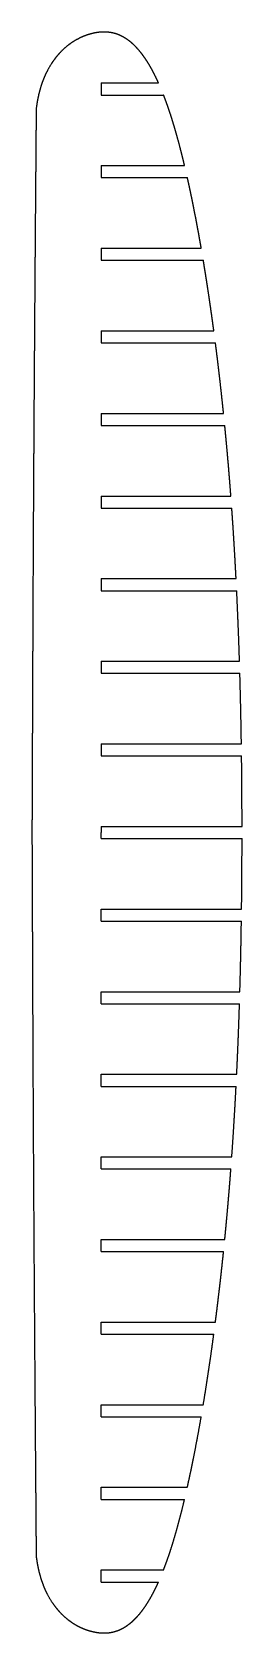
# Model space of a CAD drawing. Header units: metres. Extents: x 5 to 72, y -252 to 252.
import ezdxf

# ---------------------------------------------------------------- set-up
doc = ezdxf.new("R2010")
doc.units = ezdxf.units.M

msp = doc.modelspace()

# ---------------------------------------------------------------- linework, layer by layer
for p, q in [((27.22, 235.9, 1341), (45.3, 235.9, 1341)), ((27.22, 232.1, 1341), (46.89, 232.1, 1341)), ((27.22, 209.9, 1341), (53.5, 209.9, 1341)), ((27.22, 206.1, 1341), (54.38, 206.1, 1341)), ((27.22, 183.9, 1341), (58.75, 183.9, 1341)), ((27.22, 180.1, 1341), (59.4, 180.1, 1341)), ((27.22, 157.9, 1341), (62.72, 157.9, 1341)), ((27.22, 154.1, 1341), (63.22, 154.1, 1341)), ((27.22, 131.9, 1341), (65.79, 131.9, 1341)), ((27.22, 128.1, 1341), (66.18, 128.1, 1341)), ((27.22, 105.9, 1341), (68.1, 105.9, 1341)), ((27.22, 102.1, 1341), (68.38, 102.1, 1341)), ((27.22, 79.9, 1341), (69.74, 79.9, 1341)), ((27.22, 76.1, 1341), (69.93, 76.1, 1341)), ((27.22, 53.9, 1341), (70.82, 53.9, 1341)), ((27.22, 50.1, 1341), (70.93, 50.1, 1341)), ((27.22, 27.9, 1341), (71.41, 27.9, 1341)), ((27.22, 24.1, 1341), (71.47, 24.1, 1341)), ((27.22, 1.9, 1341), (71.61, 1.9, 1341)), ((27.22, -1.9, 1341), (71.61, -1.9, 1341)), ((27.22, -24.1, 1341), (71.47, -24.1, 1341)), ((27.22, -27.9, 1341), (71.41, -27.9, 1341)), ((27.22, -50.1, 1341), (70.93, -50.1, 1341)), ((27.22, -53.9, 1341), (70.82, -53.9, 1341)), ((27.22, -76.1, 1341), (69.94, -76.1, 1341)), ((27.22, -79.9, 1341), (69.74, -79.9, 1341)), ((27.22, -102.1, 1341), (68.38, -102.1, 1341)), ((27.22, -105.9, 1341), (68.1, -105.9, 1341)), ((27.22, -128.1, 1341), (66.17, -128.1, 1341)), ((27.22, -131.9, 1341), (65.79, -131.9, 1341)), ((27.22, -154.1, 1341), (63.21, -154.1, 1341)), ((27.22, -157.9, 1341), (62.71, -157.9, 1341)), ((27.22, -180.1, 1341), (59.39, -180.1, 1341)), ((27.22, -183.9, 1341), (58.74, -183.9, 1341)), ((27.22, -206.1, 1341), (54.36, -206.1, 1341)), ((27.22, -209.9, 1341), (53.48, -209.9, 1341)), ((27.22, -232.1, 1341), (46.87, -232.1, 1341)), ((27.22, -235.9, 1341), (45.27, -235.9, 1341))]:
    msp.add_line(p, q)
for points, knots in [([(45.3, 235.9, 1341), (44.96, 236.64, 1341), (44.62, 237.37, 1341), (44.27, 238.1, 1341), (43.91, 238.82, 1341), (43.54, 239.53, 1341), (43.15, 240.24, 1341), (42.75, 240.94, 1341), (41.96, 242.27, 1341), (41.57, 242.89, 1341), (41.16, 243.51, 1341), (40.74, 244.11, 1341), (40.31, 244.71, 1341), (39.86, 245.29, 1341), (39.4, 245.86, 1341), (38.41, 246.99, 1341), (37.89, 247.54, 1341), (37.34, 248.08, 1341), (36.78, 248.59, 1341), (36.19, 249.07, 1341), (35.57, 249.52, 1341), (34.93, 249.93, 1341), (33.88, 250.53, 1341), (33.48, 250.73, 1341), (33.08, 250.92, 1341), (32.67, 251.09, 1341), (32.25, 251.25, 1341), (31.82, 251.39, 1341), (31.39, 251.51, 1341), (30.45, 251.73, 1341), (29.94, 251.82, 1341), (29.43, 251.89, 1341), (28.92, 251.94, 1341), (28.4, 251.96, 1341), (27.88, 251.95, 1341), (27.37, 251.93, 1341), (26.68, 251.87, 1341), (26.51, 251.85, 1341), (26.34, 251.83, 1341), (26.17, 251.81, 1341), (26, 251.79, 1341), (25.83, 251.76, 1341), (25.66, 251.73, 1341), (25.34, 251.68, 1341), (25.2, 251.65, 1341), (25.05, 251.62, 1341), (24.91, 251.59, 1341), (24.76, 251.56, 1341), (24.61, 251.52, 1341), (24.47, 251.49, 1341), (23.09, 251.15, 1341), (21.87, 250.75, 1341), (20.69, 250.26, 1341), (19.54, 249.69, 1341), (18.44, 249.04, 1341), (17.39, 248.31, 1341), (16.39, 247.51, 1341), (14.8, 246.06, 1341), (14.17, 245.44, 1341), (13.58, 244.79, 1341), (13.01, 244.12, 1341), (12.47, 243.42, 1341), (11.96, 242.7, 1341), (11.48, 241.97, 1341), (10.11, 239.68, 1341), (9.31, 238.07, 1341), (8.62, 236.41, 1341), (8.05, 234.71, 1341), (7.57, 232.98, 1341), (7.19, 231.22, 1341), (6.9, 229.46, 1341), (6.69, 227.68, 1341)], [0, 0, 0, 0, 0, 0, 0, 0, 0, 0.108419, 0.108419, 0.108419, 0.108419, 0.108419, 0.108419, 0.108419, 0.207211, 0.207211, 0.207211, 0.207211, 0.207211, 0.207211, 0.207211, 0.30934, 0.30934, 0.30934, 0.30934, 0.30934, 0.30934, 0.30934, 0.369354, 0.369354, 0.369354, 0.369354, 0.369354, 0.369354, 0.369354, 0.438658, 0.438658, 0.438658, 0.438658, 0.438658, 0.438658, 0.438658, 0.461671, 0.461671, 0.461671, 0.461671, 0.461671, 0.461671, 0.461671, 0.481396, 0.481396, 0.481396, 0.481396, 0.481396, 0.481396, 0.481396, 0.648992, 0.648992, 0.648992, 0.648992, 0.648992, 0.648992, 0.648992, 0.764577, 0.764577, 0.764577, 0.764577, 0.764577, 0.764577, 0.764577, 1, 1, 1, 1, 1, 1, 1, 1, 1]), ([(53.5, 209.9, 1341), (53.29, 210.76, 1341), (53.08, 211.63, 1341), (52.87, 212.49, 1341), (52.66, 213.35, 1341), (52.44, 214.21, 1341), (52.22, 215.07, 1341), (51.99, 215.93, 1341), (51.42, 218.06, 1341), (51.07, 219.33, 1341), (50.72, 220.59, 1341), (50.35, 221.85, 1341), (49.98, 223.11, 1341), (49.59, 224.37, 1341), (49.19, 225.62, 1341), (48.6, 227.38, 1341), (48.43, 227.89, 1341), (48.25, 228.4, 1341), (48.08, 228.91, 1341), (47.89, 229.42, 1341), (47.71, 229.93, 1341), (47.52, 230.43, 1341), (47.28, 231.09, 1341), (47.22, 231.23, 1341), (47.17, 231.38, 1341), (47.11, 231.53, 1341), (47.06, 231.67, 1341), (47, 231.81, 1341), (46.94, 231.96, 1341), (46.89, 232.1, 1341)], [0, 0, 0, 0, 0, 0, 0, 0, 0, 0.306415, 0.306415, 0.306415, 0.306415, 0.306415, 0.306415, 0.306415, 0.759228, 0.759228, 0.759228, 0.759228, 0.759228, 0.759228, 0.759228, 0.945682, 0.945682, 0.945682, 0.945682, 0.945682, 0.945682, 0.945682, 1, 1, 1, 1, 1, 1, 1, 1, 1]), ([(6.69, 227.68, 1341), (6.69, 227.68, 1341), (6.69, 227.68, 1341), (6.69, 227.68, 1341), (6.69, 227.68, 1341), (6.69, 227.68, 1341), (6.69, 227.68, 1341), (6.69, 227.68, 1341), (6.69, 227.68, 1341), (6.69, 227.67, 1341), (6.69, 227.67, 1341), (6.69, 227.67, 1341), (6.69, 227.66, 1341), (6.69, 227.66, 1341), (6.69, 227.65, 1341), (6.69, 227.63, 1341), (6.69, 227.62, 1341), (6.69, 227.6, 1341), (6.69, 227.59, 1341), (6.69, 227.57, 1341), (6.69, 227.54, 1341), (6.69, 227.52, 1341), (6.69, 227.47, 1341), (6.69, 227.45, 1341), (6.69, 227.43, 1341), (6.69, 227.41, 1341), (6.69, 227.38, 1341), (6.69, 227.36, 1341), (6.69, 227.33, 1341), (6.69, 227.26, 1341), (6.69, 227.21, 1341), (6.69, 227.16, 1341), (6.69, 227.11, 1341), (6.69, 227.05, 1341), (6.69, 226.99, 1341), (6.69, 226.93, 1341), (6.68, 226.78, 1341), (6.68, 226.7, 1341), (6.68, 226.61, 1341), (6.68, 226.51, 1341), (6.68, 226.41, 1341), (6.68, 226.31, 1341), (6.68, 226.19, 1341), (6.68, 225.86, 1341), (6.68, 225.64, 1341), (6.67, 225.43, 1341), (6.67, 225.22, 1341), (6.67, 225, 1341), (6.67, 224.79, 1341), (6.67, 224.57, 1341), (6.66, 224.01, 1341), (6.66, 223.65, 1341), (6.66, 223.3, 1341), (6.65, 222.94, 1341), (6.65, 222.59, 1341), (6.65, 222.23, 1341), (6.65, 221.88, 1341), (6.64, 220.76, 1341), (6.63, 220.01, 1341), (6.63, 219.25, 1341), (6.62, 218.5, 1341), (6.61, 217.74, 1341), (6.61, 216.99, 1341), (6.6, 216.23, 1341), (6.59, 214.96, 1341), (6.59, 214.44, 1341), (6.58, 213.9, 1341), (6.58, 213.34, 1341), (6.57, 212.76, 1341), (6.57, 212.17, 1341), (6.56, 211.56, 1341), (6.56, 210.6, 1341), (6.55, 210.27, 1341), (6.55, 209.94, 1341), (6.55, 209.61, 1341), (6.55, 209.28, 1341), (6.54, 208.95, 1341), (6.54, 208.62, 1341), (6.54, 207.89, 1341), (6.53, 207.48, 1341), (6.53, 207.06, 1341), (6.53, 206.64, 1341), (6.52, 206.21, 1341), (6.52, 205.77, 1341), (6.52, 205.33, 1341), (6.5, 202.79, 1341), (6.48, 200.69, 1341), (6.46, 198.59, 1341), (6.45, 196.5, 1341), (6.43, 194.4, 1341), (6.41, 192.3, 1341), (6.4, 190.21, 1341), (6.35, 184.17, 1341), (6.32, 180.22, 1341), (6.29, 176.28, 1341), (6.26, 172.34, 1341), (6.23, 168.39, 1341), (6.21, 164.45, 1341), (6.18, 160.5, 1341), (6.13, 153.39, 1341), (6.11, 150.21, 1341), (6.08, 147.04, 1341), (6.06, 143.86, 1341), (6.04, 140.69, 1341), (6.02, 137.51, 1341), (6, 134.34, 1341), (5.97, 129.01, 1341), (5.95, 126.85, 1341), (5.94, 124.7, 1341), (5.93, 122.55, 1341), (5.91, 120.39, 1341), (5.9, 118.24, 1341), (5.89, 116.08, 1341), (5.85, 109.34, 1341), (5.82, 104.76, 1341), (5.8, 100.17, 1341), (5.77, 95.59, 1341), (5.75, 91.01, 1341), (5.73, 86.42, 1341), (5.7, 81.84, 1341), (5.66, 73.08, 1341), (5.64, 68.91, 1341), (5.62, 64.74, 1341), (5.61, 60.56, 1341), (5.59, 56.39, 1341), (5.57, 52.22, 1341), (5.55, 48.04, 1341), (5.53, 41.51, 1341), (5.52, 39.15, 1341), (5.51, 36.79, 1341), (5.5, 34.43, 1341), (5.49, 32.07, 1341), (5.48, 29.72, 1341), (5.47, 27.36, 1341), (5.46, 24.19, 1341), (5.46, 23.4, 1341), (5.45, 22.62, 1341), (5.45, 21.86, 1341), (5.45, 21.12, 1341), (5.45, 20.4, 1341), (5.44, 19.7, 1341), (5.44, 18.33, 1341), (5.43, 17.67, 1341), (5.43, 17.02, 1341), (5.43, 16.39, 1341), (5.43, 15.78, 1341), (5.43, 15.19, 1341), (5.42, 14.61, 1341), (5.42, 13.18, 1341), (5.41, 12.31, 1341), (5.41, 11.45, 1341), (5.41, 10.58, 1341), (5.41, 9.71, 1341), (5.4, 8.84, 1341), (5.4, 7.97, 1341), (5.39, 6.67, 1341), (5.39, 6.24, 1341), (5.39, 5.8, 1341), (5.39, 5.37, 1341), (5.39, 4.94, 1341), (5.39, 4.51, 1341), (5.38, 4.07, 1341), (5.38, 3.44, 1341), (5.38, 3.23, 1341), (5.38, 3.03, 1341), (5.38, 2.82, 1341), (5.38, 2.62, 1341), (5.38, 2.41, 1341), (5.38, 2.21, 1341), (5.38, 1.86, 1341), (5.38, 1.73, 1341), (5.37, 1.59, 1341), (5.37, 1.45, 1341), (5.37, 1.31, 1341), (5.37, 1.17, 1341), (5.37, 1.03, 1341), (5.37, 0.84, 1341), (5.37, 0.79, 1341), (5.37, 0.74, 1341), (5.37, 0.7, 1341), (5.37, 0.65, 1341), (5.37, 0.61, 1341), (5.37, 0.57, 1341), (5.37, 0.48, 1341), (5.37, 0.43, 1341), (5.37, 0.38, 1341), (5.37, 0.33, 1341), (5.37, 0.29, 1341), (5.37, 0.26, 1341), (5.37, 0.22, 1341), (5.37, 0.16, 1341), (5.37, 0.14, 1341), (5.37, 0.11, 1341), (5.37, 0.1, 1341), (5.37, 0.08, 1341), (5.37, 0.06, 1341), (5.37, 0.05, 1341), (5.37, 0.03, 1341), (5.37, 0.02, 1341), (5.37, 0.01, 1341), (5.37, 0.01, 1341), (5.37, 0, 1341), (5.37, 0, 1341), (5.37, 0, 1341), (5.37, 0, 1341), (5.37, 0, 1341), (5.37, 0, 1341), (5.37, 0, 1341), (5.37, 0, 1341), (5.37, 0, 1341), (5.37, -0.01, 1341), (5.37, -0.02, 1341), (5.37, -0.02, 1341), (5.37, -0.03, 1341), (5.37, -0.04, 1341), (5.37, -0.06, 1341), (5.37, -0.07, 1341), (5.37, -0.09, 1341), (5.37, -0.14, 1341), (5.37, -0.17, 1341), (5.37, -0.2, 1341), (5.37, -0.23, 1341), (5.37, -0.27, 1341), (5.37, -0.31, 1341), (5.37, -0.36, 1341), (5.37, -0.46, 1341), (5.37, -0.51, 1341), (5.37, -0.56, 1341), (5.37, -0.61, 1341), (5.37, -0.67, 1341), (5.37, -0.74, 1341), (5.37, -0.81, 1341), (5.37, -0.95, 1341), (5.37, -1.03, 1341), (5.37, -1.11, 1341), (5.37, -1.2, 1341), (5.37, -1.3, 1341), (5.37, -1.39, 1341), (5.37, -1.5, 1341), (5.38, -1.82, 1341), (5.38, -2.04, 1341), (5.38, -2.25, 1341), (5.38, -2.46, 1341), (5.38, -2.68, 1341), (5.38, -2.89, 1341), (5.38, -3.11, 1341), (5.38, -3.67, 1341), (5.38, -4.03, 1341), (5.39, -4.38, 1341), (5.39, -4.74, 1341), (5.39, -5.09, 1341), (5.39, -5.45, 1341), (5.39, -5.8, 1341), (5.39, -6.92, 1341), (5.4, -7.67, 1341), (5.4, -8.43, 1341), (5.4, -9.18, 1341), (5.41, -9.94, 1341), (5.41, -10.7, 1341), (5.41, -11.45, 1341), (5.42, -12.72, 1341), (5.42, -13.24, 1341), (5.42, -13.78, 1341), (5.42, -14.34, 1341), (5.42, -14.92, 1341), (5.43, -15.51, 1341), (5.43, -16.12, 1341), (5.43, -17.08, 1341), (5.43, -17.41, 1341), (5.44, -17.74, 1341), (5.44, -18.07, 1341), (5.44, -18.4, 1341), (5.44, -18.73, 1341), (5.44, -19.06, 1341), (5.44, -19.8, 1341), (5.44, -20.21, 1341), (5.45, -20.62, 1341), (5.45, -21.05, 1341), (5.45, -21.48, 1341), (5.45, -21.91, 1341), (5.45, -22.35, 1341), (5.46, -24.9, 1341), (5.47, -26.99, 1341), (5.48, -29.09, 1341), (5.49, -31.19, 1341), (5.49, -33.28, 1341), (5.5, -35.38, 1341), (5.51, -37.48, 1341), (5.53, -43.52, 1341), (5.55, -47.46, 1341), (5.57, -51.41, 1341), (5.58, -55.35, 1341), (5.6, -59.3, 1341), (5.62, -63.24, 1341), (5.64, -67.18, 1341), (5.67, -74.3, 1341), (5.68, -77.48, 1341), (5.7, -80.65, 1341), (5.71, -83.83, 1341), (5.73, -87, 1341), (5.75, -90.18, 1341), (5.76, -93.35, 1341), (5.79, -98.68, 1341), (5.8, -100.84, 1341), (5.81, -102.99, 1341), (5.82, -105.14, 1341), (5.84, -107.3, 1341), (5.85, -109.45, 1341), (5.86, -111.61, 1341), (5.9, -118.35, 1341), (5.93, -122.93, 1341), (5.96, -127.52, 1341), (5.99, -132.1, 1341), (6.01, -136.68, 1341), (6.05, -141.27, 1341), (6.08, -145.85, 1341), (6.14, -154.61, 1341), (6.17, -158.78, 1341), (6.2, -162.95, 1341), (6.23, -167.12, 1341), (6.26, -171.3, 1341), (6.29, -175.47, 1341), (6.32, -179.64, 1341), (6.37, -186.17, 1341), (6.39, -188.53, 1341), (6.4, -190.89, 1341), (6.42, -193.25, 1341), (6.44, -195.61, 1341), (6.46, -197.97, 1341), (6.48, -200.33, 1341), (6.5, -203.5, 1341), (6.51, -204.29, 1341), (6.51, -205.06, 1341), (6.52, -205.82, 1341), (6.53, -206.56, 1341), (6.53, -207.28, 1341), (6.54, -207.98, 1341), (6.55, -209.35, 1341), (6.55, -210.01, 1341), (6.56, -210.66, 1341), (6.56, -211.29, 1341), (6.57, -211.9, 1341), (6.57, -212.49, 1341), (6.58, -213.07, 1341), (6.59, -214.5, 1341), (6.59, -215.37, 1341), (6.6, -216.23, 1341), (6.61, -217.1, 1341), (6.62, -217.97, 1341), (6.62, -218.84, 1341), (6.63, -219.71, 1341), (6.64, -221.01, 1341), (6.64, -221.44, 1341), (6.65, -221.88, 1341), (6.65, -222.31, 1341), (6.65, -222.74, 1341), (6.66, -223.17, 1341), (6.66, -223.61, 1341), (6.66, -224.24, 1341), (6.67, -224.45, 1341), (6.67, -224.65, 1341), (6.67, -224.86, 1341), (6.67, -225.06, 1341), (6.67, -225.27, 1341), (6.67, -225.47, 1341), (6.68, -225.81, 1341), (6.68, -225.95, 1341), (6.68, -226.09, 1341), (6.68, -226.23, 1341), (6.68, -226.37, 1341), (6.68, -226.51, 1341), (6.68, -226.65, 1341), (6.69, -226.84, 1341), (6.69, -226.89, 1341), (6.69, -226.94, 1341), (6.69, -226.98, 1341), (6.69, -227.03, 1341), (6.69, -227.07, 1341), (6.69, -227.1, 1341), (6.69, -227.2, 1341), (6.69, -227.25, 1341), (6.69, -227.3, 1341), (6.69, -227.35, 1341), (6.69, -227.39, 1341), (6.69, -227.42, 1341), (6.69, -227.46, 1341), (6.69, -227.51, 1341), (6.69, -227.54, 1341), (6.69, -227.56, 1341), (6.69, -227.58, 1341), (6.69, -227.6, 1341), (6.69, -227.62, 1341), (6.69, -227.63, 1341), (6.69, -227.65, 1341), (6.69, -227.65, 1341), (6.69, -227.66, 1341), (6.69, -227.66, 1341), (6.69, -227.67, 1341), (6.69, -227.67, 1341), (6.69, -227.67, 1341), (6.69, -227.68, 1341), (6.69, -227.68, 1341), (6.69, -227.68, 1341), (6.69, -227.68, 1341), (6.69, -227.68, 1341), (6.69, -227.68, 1341), (6.69, -227.68, 1341), (6.69, -227.68, 1341)], [0, 0, 0, 0, 0, 0, 0, 0, 0, 0.002956, 0.002956, 0.002956, 0.002956, 0.002956, 0.002956, 0.002956, 0.006043, 0.006043, 0.006043, 0.006043, 0.006043, 0.006043, 0.006043, 0.009438, 0.009438, 0.009438, 0.009438, 0.009438, 0.009438, 0.009438, 0.011599, 0.011599, 0.011599, 0.011599, 0.011599, 0.011599, 0.011599, 0.014686, 0.014686, 0.014686, 0.014686, 0.014686, 0.014686, 0.014686, 0.018081, 0.018081, 0.018081, 0.018081, 0.018081, 0.018081, 0.018081, 0.024082, 0.024082, 0.024082, 0.024082, 0.024082, 0.024082, 0.024082, 0.034029, 0.034029, 0.034029, 0.034029, 0.034029, 0.034029, 0.034029, 0.055195, 0.055195, 0.055195, 0.055195, 0.055195, 0.055195, 0.055195, 0.069446, 0.069446, 0.069446, 0.069446, 0.069446, 0.069446, 0.069446, 0.076934, 0.076934, 0.076934, 0.076934, 0.076934, 0.076934, 0.076934, 0.086099, 0.086099, 0.086099, 0.086099, 0.086099, 0.086099, 0.086099, 0.129062, 0.129062, 0.129062, 0.129062, 0.129062, 0.129062, 0.129062, 0.209869, 0.209869, 0.209869, 0.209869, 0.209869, 0.209869, 0.209869, 0.274918, 0.274918, 0.274918, 0.274918, 0.274918, 0.274918, 0.274918, 0.319063, 0.319063, 0.319063, 0.319063, 0.319063, 0.319063, 0.319063, 0.412998, 0.412998, 0.412998, 0.412998, 0.412998, 0.412998, 0.412998, 0.498495, 0.498495, 0.498495, 0.498495, 0.498495, 0.498495, 0.498495, 0.546844, 0.546844, 0.546844, 0.546844, 0.546844, 0.546844, 0.546844, 0.563418, 0.563418, 0.563418, 0.563418, 0.563418, 0.563418, 0.563418, 0.579993, 0.579993, 0.579993, 0.579993, 0.579993, 0.579993, 0.579993, 0.605741, 0.605741, 0.605741, 0.605741, 0.605741, 0.605741, 0.605741, 0.618584, 0.618584, 0.618584, 0.618584, 0.618584, 0.618584, 0.618584, 0.624655, 0.624655, 0.624655, 0.624655, 0.624655, 0.624655, 0.624655, 0.628803, 0.628803, 0.628803, 0.628803, 0.628803, 0.628803, 0.628803, 0.630353, 0.630353, 0.630353, 0.630353, 0.630353, 0.630353, 0.630353, 0.63279, 0.63279, 0.63279, 0.63279, 0.63279, 0.63279, 0.63279, 0.635227, 0.635227, 0.635227, 0.635227, 0.635227, 0.635227, 0.635227, 0.637513, 0.637513, 0.637513, 0.637513, 0.637513, 0.637513, 0.637513, 0.639804, 0.639804, 0.639804, 0.639804, 0.639804, 0.639804, 0.639804, 0.641904, 0.641904, 0.641904, 0.641904, 0.641904, 0.641904, 0.641904, 0.644005, 0.644005, 0.644005, 0.644005, 0.644005, 0.644005, 0.644005, 0.645755, 0.645755, 0.645755, 0.645755, 0.645755, 0.645755, 0.645755, 0.647506, 0.647506, 0.647506, 0.647506, 0.647506, 0.647506, 0.647506, 0.650908, 0.650908, 0.650908, 0.650908, 0.650908, 0.650908, 0.650908, 0.656549, 0.656549, 0.656549, 0.656549, 0.656549, 0.656549, 0.656549, 0.66855, 0.66855, 0.66855, 0.66855, 0.66855, 0.66855, 0.66855, 0.676631, 0.676631, 0.676631, 0.676631, 0.676631, 0.676631, 0.676631, 0.680877, 0.680877, 0.680877, 0.680877, 0.680877, 0.680877, 0.680877, 0.686074, 0.686074, 0.686074, 0.686074, 0.686074, 0.686074, 0.686074, 0.710436, 0.710436, 0.710436, 0.710436, 0.710436, 0.710436, 0.710436, 0.756255, 0.756255, 0.756255, 0.756255, 0.756255, 0.756255, 0.756255, 0.793137, 0.793137, 0.793137, 0.793137, 0.793137, 0.793137, 0.793137, 0.818167, 0.818167, 0.818167, 0.818167, 0.818167, 0.818167, 0.818167, 0.871422, 0.871422, 0.871422, 0.871422, 0.871422, 0.871422, 0.871422, 0.919891, 0.919891, 0.919891, 0.919891, 0.919891, 0.919891, 0.919891, 0.9473, 0.9473, 0.9473, 0.9473, 0.9473, 0.9473, 0.9473, 0.956696, 0.956696, 0.956696, 0.956696, 0.956696, 0.956696, 0.956696, 0.966091, 0.966091, 0.966091, 0.966091, 0.966091, 0.966091, 0.966091, 0.980688, 0.980688, 0.980688, 0.980688, 0.980688, 0.980688, 0.980688, 0.987969, 0.987969, 0.987969, 0.987969, 0.987969, 0.987969, 0.987969, 0.99141, 0.99141, 0.99141, 0.99141, 0.99141, 0.99141, 0.99141, 0.993761, 0.993761, 0.993761, 0.993761, 0.993761, 0.993761, 0.993761, 0.99464, 0.99464, 0.99464, 0.99464, 0.99464, 0.99464, 0.99464, 0.996022, 0.996022, 0.996022, 0.996022, 0.996022, 0.996022, 0.996022, 0.997403, 0.997403, 0.997403, 0.997403, 0.997403, 0.997403, 0.997403, 0.998408, 0.998408, 0.998408, 0.998408, 0.998408, 0.998408, 0.998408, 1, 1, 1, 1, 1, 1, 1, 1, 1]), ([(58.75, 183.9, 1341), (58.51, 185.29, 1341), (58.27, 186.68, 1341), (58.02, 188.07, 1341), (57.76, 189.46, 1341), (57.51, 190.85, 1341), (57.25, 192.24, 1341), (56.98, 193.62, 1341), (56.43, 196.4, 1341), (56.16, 197.79, 1341), (55.88, 199.18, 1341), (55.59, 200.56, 1341), (55.29, 201.95, 1341), (55, 203.33, 1341), (54.69, 204.72, 1341), (54.38, 206.1, 1341)], [0, 0, 0, 0, 0, 0, 0, 0, 0, 0.499177, 0.499177, 0.499177, 0.499177, 0.499177, 0.499177, 0.499177, 1, 1, 1, 1, 1, 1, 1, 1, 1]), ([(62.72, 157.9, 1341), (62.51, 159.44, 1341), (62.31, 160.97, 1341), (62.09, 162.51, 1341), (61.88, 164.04, 1341), (61.66, 165.58, 1341), (61.43, 167.11, 1341), (61.2, 168.65, 1341), (60.79, 171.42, 1341), (60.6, 172.66, 1341), (60.4, 173.9, 1341), (60.21, 175.14, 1341), (60.01, 176.38, 1341), (59.81, 177.62, 1341), (59.61, 178.86, 1341), (59.4, 180.1, 1341)], [0, 0, 0, 0, 0, 0, 0, 0, 0, 0.552626, 0.552626, 0.552626, 0.552626, 0.552626, 0.552626, 0.552626, 1, 1, 1, 1, 1, 1, 1, 1, 1]), ([(65.79, 131.9, 1341), (65.75, 132.3, 1341), (65.71, 132.7, 1341), (65.67, 133.1, 1341), (65.63, 133.5, 1341), (65.58, 133.91, 1341), (65.54, 134.31, 1341), (65.5, 134.71, 1341), (65.2, 137.49, 1341), (64.94, 139.86, 1341), (64.67, 142.24, 1341), (64.4, 144.61, 1341), (64.12, 146.99, 1341), (63.83, 149.36, 1341), (63.53, 151.73, 1341), (63.22, 154.1, 1341)], [0, 0, 0, 0, 0, 0, 0, 0, 0, 0.144375, 0.144375, 0.144375, 0.144375, 0.144375, 0.144375, 0.144375, 1, 1, 1, 1, 1, 1, 1, 1, 1]), ([(68.1, 105.9, 1341), (68.09, 106.09, 1341), (68.07, 106.28, 1341), (68.06, 106.47, 1341), (68.04, 106.67, 1341), (68.03, 106.86, 1341), (68.01, 107.05, 1341), (68, 107.24, 1341), (67.83, 109.42, 1341), (67.68, 111.4, 1341), (67.51, 113.39, 1341), (67.35, 115.37, 1341), (67.18, 117.36, 1341), (67, 119.34, 1341), (66.82, 121.32, 1341), (66.58, 123.9, 1341), (66.52, 124.5, 1341), (66.47, 125.1, 1341), (66.41, 125.7, 1341), (66.35, 126.3, 1341), (66.29, 126.9, 1341), (66.24, 127.5, 1341), (66.18, 128.1, 1341)], [0, 0, 0, 0, 0, 0, 0, 0, 0, 0.068974, 0.068974, 0.068974, 0.068974, 0.068974, 0.068974, 0.068974, 0.783817, 0.783817, 0.783817, 0.783817, 0.783817, 0.783817, 0.783817, 1, 1, 1, 1, 1, 1, 1, 1, 1]), ([(69.74, 79.9, 1341), (69.7, 80.71, 1341), (69.66, 81.53, 1341), (69.61, 82.34, 1341), (69.57, 83.16, 1341), (69.53, 83.97, 1341), (69.48, 84.78, 1341), (69.43, 85.6, 1341), (69.28, 88.37, 1341), (69.16, 90.34, 1341), (69.04, 92.3, 1341), (68.92, 94.26, 1341), (68.79, 96.22, 1341), (68.66, 98.18, 1341), (68.52, 100.14, 1341), (68.38, 102.1, 1341)], [0, 0, 0, 0, 0, 0, 0, 0, 0, 0.293229, 0.293229, 0.293229, 0.293229, 0.293229, 0.293229, 0.293229, 1, 1, 1, 1, 1, 1, 1, 1, 1]), ([(66.17, -128.1, 1341), (66.19, -127.99, 1341), (66.2, -127.89, 1341), (66.21, -127.78, 1341), (66.22, -127.68, 1341), (66.23, -127.57, 1341), (66.24, -127.46, 1341), (66.25, -127.36, 1341), (66.34, -126.39, 1341), (66.43, -125.52, 1341), (66.51, -124.66, 1341), (66.59, -123.8, 1341), (66.67, -122.93, 1341), (66.75, -122.07, 1341), (66.83, -121.2, 1341), (67.07, -118.54, 1341), (67.23, -116.73, 1341), (67.38, -114.93, 1341), (67.54, -113.12, 1341), (67.68, -111.32, 1341), (67.83, -109.51, 1341), (67.97, -107.71, 1341), (68.1, -105.9, 1341)], [0, 0, 0, 0, 0, 0, 0, 0, 0, 0.038271, 0.038271, 0.038271, 0.038271, 0.038271, 0.038271, 0.038271, 0.349806, 0.349806, 0.349806, 0.349806, 0.349806, 0.349806, 0.349806, 1, 1, 1, 1, 1, 1, 1, 1, 1]), ([(63.21, -154.1, 1341), (63.36, -152.94, 1341), (63.51, -151.79, 1341), (63.66, -150.63, 1341), (63.8, -149.47, 1341), (63.94, -148.31, 1341), (64.09, -147.15, 1341), (64.22, -146, 1341), (64.55, -143.22, 1341), (64.74, -141.6, 1341), (64.92, -139.99, 1341), (65.1, -138.37, 1341), (65.28, -136.75, 1341), (65.45, -135.14, 1341), (65.62, -133.52, 1341), (65.79, -131.9, 1341)], [0, 0, 0, 0, 0, 0, 0, 0, 0, 0.417649, 0.417649, 0.417649, 0.417649, 0.417649, 0.417649, 0.417649, 1, 1, 1, 1, 1, 1, 1, 1, 1]), ([(46.87, -232.1, 1341), (46.88, -232.07, 1341), (46.89, -232.05, 1341), (46.9, -232.02, 1341), (46.91, -232, 1341), (46.92, -231.97, 1341), (46.93, -231.95, 1341), (46.94, -231.92, 1341), (47.13, -231.43, 1341), (47.31, -230.95, 1341), (47.49, -230.47, 1341), (47.67, -229.97, 1341), (47.85, -229.47, 1341), (48.03, -228.97, 1341), (48.21, -228.45, 1341), (49.09, -225.9, 1341), (49.74, -223.86, 1341), (50.36, -221.81, 1341), (50.95, -219.75, 1341), (51.52, -217.68, 1341), (52.07, -215.61, 1341), (52.59, -213.53, 1341), (53.15, -211.26, 1341), (53.2, -211.06, 1341), (53.25, -210.87, 1341), (53.29, -210.68, 1341), (53.34, -210.48, 1341), (53.39, -210.29, 1341), (53.43, -210.09, 1341), (53.48, -209.9, 1341)], [0, 0, 0, 0, 0, 0, 0, 0, 0, 0.010333, 0.010333, 0.010333, 0.010333, 0.010333, 0.010333, 0.010333, 0.199503, 0.199503, 0.199503, 0.199503, 0.199503, 0.199503, 0.199503, 0.93186, 0.93186, 0.93186, 0.93186, 0.93186, 0.93186, 0.93186, 1, 1, 1, 1, 1, 1, 1, 1, 1]), ([(6.69, -227.68, 1341), (6.9, -229.46, 1341), (7.19, -231.22, 1341), (7.57, -232.98, 1341), (8.05, -234.71, 1341), (8.62, -236.41, 1341), (9.31, -238.07, 1341), (10.11, -239.68, 1341), (11.5, -241.99, 1341), (11.99, -242.75, 1341), (12.52, -243.49, 1341), (13.08, -244.21, 1341), (13.67, -244.9, 1341), (14.29, -245.57, 1341), (14.94, -246.2, 1341), (16.1, -247.24, 1341), (16.61, -247.66, 1341), (17.13, -248.07, 1341), (17.66, -248.45, 1341), (18.2, -248.82, 1341), (18.76, -249.16, 1341), (19.33, -249.48, 1341), (20.2, -249.93, 1341), (20.48, -250.07, 1341), (20.76, -250.21, 1341), (21.05, -250.34, 1341), (21.33, -250.46, 1341), (21.62, -250.58, 1341), (21.9, -250.69, 1341), (22.48, -250.91, 1341), (22.77, -251.01, 1341), (23.06, -251.1, 1341), (23.35, -251.19, 1341), (23.64, -251.28, 1341), (23.93, -251.36, 1341), (24.22, -251.43, 1341), (25.3, -251.69, 1341), (26.1, -251.83, 1341), (26.91, -251.94, 1341), (27.72, -251.99, 1341), (28.54, -251.99, 1341), (29.35, -251.93, 1341), (30.15, -251.8, 1341), (31.6, -251.46, 1341), (32.25, -251.26, 1341), (32.89, -251.02, 1341), (33.51, -250.74, 1341), (34.11, -250.43, 1341), (34.7, -250.08, 1341), (35.26, -249.7, 1341), (36.2, -249.01, 1341), (36.59, -248.7, 1341), (36.96, -248.38, 1341), (37.33, -248.05, 1341), (37.69, -247.71, 1341), (38.03, -247.36, 1341), (38.37, -247, 1341), (39.31, -245.96, 1341), (39.89, -245.25, 1341), (40.44, -244.53, 1341), (40.97, -243.78, 1341), (41.48, -243.02, 1341), (41.96, -242.25, 1341), (42.43, -241.46, 1341), (43.2, -240.09, 1341), (43.52, -239.5, 1341), (43.83, -238.91, 1341), (44.14, -238.32, 1341), (44.43, -237.72, 1341), (44.72, -237.11, 1341), (45, -236.51, 1341), (45.27, -235.9, 1341)], [0, 0, 0, 0, 0, 0, 0, 0, 0, 0.0244878, 0.0244878, 0.0244878, 0.0244878, 0.0244878, 0.0244878, 0.0244878, 0.0368989, 0.0368989, 0.0368989, 0.0368989, 0.0368989, 0.0368989, 0.0368989, 0.0458704, 0.0458704, 0.0458704, 0.0458704, 0.0458704, 0.0458704, 0.0458704, 0.0501985, 0.0501985, 0.0501985, 0.0501985, 0.0501985, 0.0501985, 0.0501985, 0.0545267, 0.0545267, 0.0545267, 0.0545267, 0.0545267, 0.0545267, 0.0545267, 0.0662631, 0.0662631, 0.0662631, 0.0662631, 0.0662631, 0.0662631, 0.0662631, 0.076068, 0.076068, 0.076068, 0.076068, 0.076068, 0.076068, 0.076068, 0.0831877, 0.0831877, 0.0831877, 0.0831877, 0.0831877, 0.0831877, 0.0831877, 0.0963732, 0.0963732, 0.0963732, 0.0963732, 0.0963732, 0.0963732, 0.0963732, 0.106026, 0.106026, 0.106026, 0.106026, 0.106026, 0.106026, 0.106026, 0.106026, 0.106026])]:
    msp.add_open_spline(points, degree=8, knots=knots)
for points, degree in [([(27.22, 235.9, 1341), (27.22, 232.1, 1341)], 1), ([(27.22, 209.9, 1341), (27.22, 206.1, 1341)], 1), ([(27.22, 183.9, 1341), (27.22, 180.1, 1341)], 1), ([(27.22, 157.9, 1341), (27.22, 154.1, 1341)], 1), ([(27.22, 131.9, 1341), (27.22, 128.1, 1341)], 1), ([(27.22, 105.9, 1341), (27.22, 102.1, 1341)], 1), ([(27.22, 79.9, 1341), (27.22, 76.1, 1341)], 1), ([(70.82, 53.9, 1341), (70.73, 56.68, 1341), (70.64, 59.45, 1341), (70.53, 62.23, 1341), (70.43, 65, 1341), (70.31, 67.78, 1341), (70.19, 70.55, 1341), (70.07, 73.33, 1341), (69.93, 76.1, 1341)], 8), ([(27.22, 53.9, 1341), (27.22, 50.1, 1341)], 1), ([(71.41, 27.9, 1341), (71.37, 30.68, 1341), (71.33, 33.45, 1341), (71.27, 36.23, 1341), (71.22, 39, 1341), (71.15, 41.78, 1341), (71.09, 44.55, 1341), (71.01, 47.33, 1341), (70.93, 50.1, 1341)], 8), ([(27.22, 27.9, 1341), (27.22, 24.1, 1341)], 1), ([(71.61, 1.9, 1341), (71.61, 4.68, 1341), (71.6, 7.45, 1341), (71.59, 10.23, 1341), (71.58, 13, 1341), (71.56, 15.78, 1341), (71.53, 18.55, 1341), (71.5, 21.33, 1341), (71.47, 24.1, 1341)], 8), ([(27.22, 1.9, 1341), (27.22, 0, 1341)], 1), ([(27.22, -1.9, 1341), (27.22, 0, 1341)], 1), ([(71.47, -24.1, 1341), (71.5, -21.33, 1341), (71.53, -18.55, 1341), (71.56, -15.78, 1341), (71.58, -13, 1341), (71.59, -10.23, 1341), (71.6, -7.45, 1341), (71.61, -4.68, 1341), (71.61, -1.9, 1341)], 8), ([(27.22, -27.9, 1341), (27.22, -24.1, 1341)], 1), ([(70.93, -50.1, 1341), (71.01, -47.33, 1341), (71.09, -44.55, 1341), (71.16, -41.78, 1341), (71.22, -39, 1341), (71.28, -36.23, 1341), (71.33, -33.45, 1341), (71.37, -30.68, 1341), (71.41, -27.9, 1341)], 8), ([(27.22, -53.9, 1341), (27.22, -50.1, 1341)], 1), ([(69.94, -76.1, 1341), (70.07, -73.33, 1341), (70.2, -70.55, 1341), (70.32, -67.78, 1341), (70.43, -65, 1341), (70.54, -62.23, 1341), (70.64, -59.45, 1341), (70.73, -56.68, 1341), (70.82, -53.9, 1341)], 8), ([(27.22, -79.9, 1341), (27.22, -76.1, 1341)], 1), ([(68.38, -102.1, 1341), (68.58, -99.33, 1341), (68.77, -96.55, 1341), (68.95, -93.78, 1341), (69.13, -91, 1341), (69.29, -88.23, 1341), (69.45, -85.45, 1341), (69.6, -82.68, 1341), (69.74, -79.9, 1341)], 8), ([(27.22, -105.9, 1341), (27.22, -102.1, 1341)], 1), ([(27.22, -131.9, 1341), (27.22, -128.1, 1341)], 1), ([(27.22, -157.9, 1341), (27.22, -154.1, 1341)], 1), ([(59.39, -180.1, 1341), (59.85, -177.33, 1341), (60.3, -174.56, 1341), (60.73, -171.79, 1341), (61.15, -169.02, 1341), (61.56, -166.24, 1341), (61.96, -163.46, 1341), (62.34, -160.68, 1341), (62.71, -157.9, 1341)], 8), ([(27.22, -183.9, 1341), (27.22, -180.1, 1341)], 1), ([(54.36, -206.1, 1341), (54.98, -203.34, 1341), (55.58, -200.58, 1341), (56.15, -197.81, 1341), (56.71, -195.03, 1341), (57.24, -192.25, 1341), (57.76, -189.47, 1341), (58.26, -186.69, 1341), (58.74, -183.9, 1341)], 8), ([(27.22, -209.9, 1341), (27.22, -206.1, 1341)], 1), ([(27.22, -235.9, 1341), (27.22, -232.1, 1341)], 1)]:
    msp.add_open_spline(points, degree=degree)

doc.saveas('drawing.dxf')
